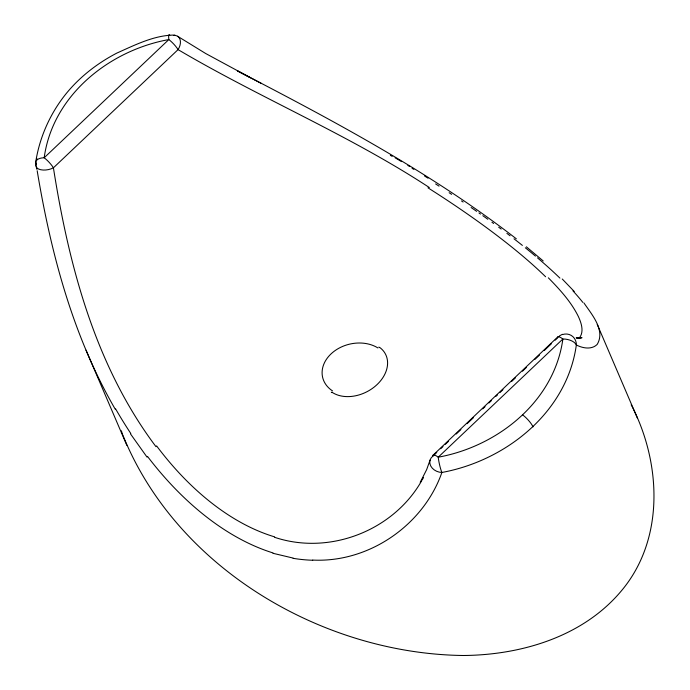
<?xml version="1.0" encoding="UTF-8"?>
<svg xmlns="http://www.w3.org/2000/svg" width="690" height="690" viewBox="0 0 690 690"><rect width="100%" height="100%" fill="white"/><g stroke="black" fill="none" stroke-linecap="round" stroke-linejoin="round"><path stroke-width="1.03" d="M36.191 162.667L36.208 165.341M35.759 161.753C39.787 136.439 50.732 112.306 67.051 92.546C80.687 76.142 97.911 62.954 116.791 53.113C135.059 44.971 154.724 34.94 174.932 35.078M36.674 159.976L36.932 158.631M430.034 460.178L426.67 469.588L420.21 482.327M422.306 479.688L423.513 477.575M421.84 480.456C393.576 530.688 329.406 555.64 274.663 537.32M576.357 337.677L579.738 338.419L576.279 337.824L579.324 338.014C584.327 331.735 581.342 323.024 578.375 316.538C571.096 301.763 559.771 289.481 548.343 277.82M562.488 334.581A11.256 10.695 -59.3 0 1 576.34 344.974C567.016 412.146 506.106 460.67 441.885 472.469A11.256 8.944 16.9 0 1 430.862 466.199A11.256 8.944 16.9 0 1 432.863 456.159A11.256 2.769 46.5 0 1 438.228 457.194C497.844 446.37 554.38 401.382 562.876 338.997A11.256 2.769 46.5 0 0 557.494 337.643M433.096 455.141L557.744 336.944M432.863 456.159L436.761 452.468M440.651 448.767L442.989 446.551M445.326 444.334L448.44 441.384M456.237 433.993L460.911 429.56M467.139 423.651L473.375 417.743M482.724 408.877L485.061 406.66M488.96 402.969L491.297 400.752M495.972 396.319L497.525 394.844M499.862 392.627L502.976 389.669M511.549 381.544L515.447 377.853M522.459 371.203L526.349 367.511M534.923 359.387L539.597 354.953M544.272 350.52L551.284 343.87M555.174 340.179L557.511 337.962M559.97 335.607L562.393 334.288M578.841 338.135L582.024 337.695L579.324 338.014M312.699 560.064C368.762 562.928 423.453 525.254 441.885 472.469A11.256 1.57 77.9 0 1 438.228 457.194L562.876 338.997A11.256 5.917 9.2 0 1 576.34 344.974C582.679 348.26 591.572 349.959 597.169 344.439C605.742 330.217 591.589 314.269 583.904 302.901M293.069 558.063L272.99 553.294M261.191 83.369L237.395 70.88C333.736 120.862 430.275 172.138 516.344 238.818M250.453 77.72L205.706 53.527L177.615 36.26M390.359 155.302L392.187 156.371M412.068 168.3L413.862 169.395M424.531 175.993L428.059 178.192M429.335 187.525C349.244 134.999 260.346 98.161 178.063 49.62A11.256 2.769 46.5 0 0 168.834 39.563A11.256 1.57 77.9 0 1 169.74 35.19M378.793 347.079L379.457 347.562M331.942 392.619L331.295 392.11M526.375 246.813L543.228 260.984M562.255 279.01L574.235 291.465M147.03 457.116L130.496 433.889M156 446.706C95.315 365.976 68.94 266.064 53.415 167.817A11.256 2.769 46.5 0 0 44.186 157.76C52.681 95.384 109.218 50.387 168.834 39.563L44.186 157.76A11.256 5.917 9.2 0 0 35.966 164.013A11.256 5.943 -10.7 0 0 40.727 169.731A11.256 5.943 -10.7 0 0 53.415 167.817L178.063 49.62A11.256 7.685 -55.6 0 0 173.94 35.449M115.23 409.179C72.847 336.125 50.982 253.454 37.174 170.715M631.178 404.78L632.204 406.652C661.193 463.878 664.599 539.278 621.587 590.614C583.3 636.603 521.493 655.017 463.404 655.5C322.428 653.801 176.338 568.172 122.717 434.795M597.221 324.369L637.388 418.106M86.06 350.192L126.848 445.369M121.397 430.827L122.311 433.838M36.449 166.678L36.932 169.369M522.839 415.026A11.256 2.769 46.5 0 1 533.016 426.886M558.469 336.979A11.256 10.695 -59.3 0 1 559.616 336.056M130.815 433.527A301.254 183.566 67.2 0 1 115.592 408.86M272.964 552.914A276.017 171.12 67.5 0 1 147.496 456.418M312.743 560.245A300.65 185.834 66.8 0 1 293.112 558.314M274.629 536.872A253.877 158.131 67.8 0 1 156.57 445.861M573.002 290.921A300.624 57.123 30.6 0 1 582.826 302.393M435.614 183.945A276.017 54.467 29.9 0 1 439.03 186.128M449.138 192.708A276.017 54.467 29.9 0 1 451.631 194.356M461.489 200.937A276.017 54.467 29.9 0 1 463.111 202.032M471.123 207.518A276.017 54.467 29.9 0 1 476.635 211.338M478.964 212.977A276.017 54.467 29.9 0 1 480.516 214.072M482.827 215.703A276.017 54.467 29.9 0 1 487.83 219.282M491.927 222.24A276.017 54.467 29.9 0 1 493.626 223.482M498.68 227.2A276.017 54.467 29.9 0 1 501.173 229.054M506.883 233.349A276.017 54.467 29.9 0 1 510.074 235.782M514.007 238.809A276.017 54.467 29.9 0 1 522.382 245.407M525.349 247.788A276.017 54.467 29.9 0 1 535.44 256.111M537.519 257.87A276.017 54.467 29.9 0 1 559.909 278.105M395.129 157.803A300.185 55.873 29.9 0 1 401.511 161.607M407.85 165.428A300.185 55.873 29.9 0 1 409.662 166.523M427.981 187.827A253.877 51.31 29.8 0 1 545.6 276.768M379.629 347.398A33.724 24.875 -27.4 0 1 377.094 384.554A33.724 24.875 -27.4 0 1 332.192 392.369M332.563 390.928A33.724 26.082 -13.7 0 1 330.984 353.953A33.724 26.082 -13.7 0 1 377.896 347.941"/></g></svg>
